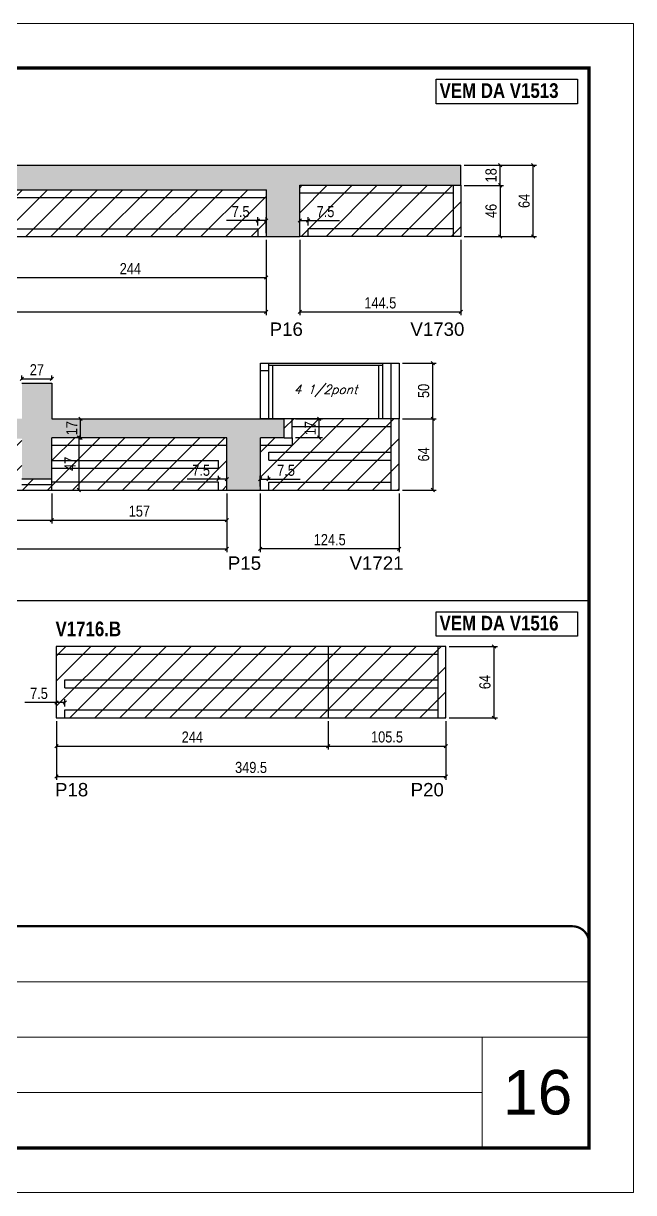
# Model space of a CAD drawing. Extents: x 3309 to 10008, y -2522 to 14608.
# Drawn here: x 9015 to 9563, y 10112 to 11162 of the extents above; entities that cross this region are included whole.
import ezdxf

# ---------------------------------------------------------------- set-up
doc = ezdxf.new("R2010")
doc.units = 0
doc.linetypes.add('CONTINUO', pattern=[0])
doc.linetypes.add('DASHED', pattern=[0.75, 0.5, -0.25])
for name, color, linetype in [('5', 5, 'Continuous'), ('COTA', 241, 'Continuous'), ('NOMENCLATURA', 7, 'Continuous'), ('Painéis', 200, 'Continuous'), ('SARR_2.2x10', 60, 'Continuous'), ('SARR_2.2x7', 40, 'Continuous'), ('SARR_3.5x7', 81, 'Continuous'), ('texto', 7, 'Continuous')]:
    doc.layers.add(name, color=color, linetype=linetype)
for name, color, linetype, lineweight in [('CARIMBO', 255, 'Continuous', 9), ('Folhas', 255, 'Continuous', 9), ('Hachura', 251, 'Continuous', 9), ('SARRAFO DE PRESSAO', 251, 'DASHED', 9)]:
    doc.layers.add(name, color=color, linetype=linetype, lineweight=lineweight)
doc.styles.add('ARIAL', font='arial.ttf')
doc.styles.add('COTA TECNICA', font='techl___.ttf', dxfattribs={"height": 10})
doc.styles.add('Romans', font='romans.shx')
doc.styles.get("Standard").update_dxf_attribs({"font": 'arial.ttf'})
doc.styles.add('TECNICA', font='techb___.ttf', dxfattribs={"height": 10})
doc.dimstyles.new('PAINEL', dxfattribs={"dimtxt": 10, "dimasz": 3, "dimexe": 3, "dimexo": 3, "dimgap": 3, "dimtad": 1, "dimdec": 1, "dimzin": 12, "dimdsep": 46, "dimtxsty": 'COTA TECNICA', "dimblk1": 'OBLIQUE', "dimblk2": 'OBLIQUE', "dimsah": 1, "dimcen": 0.9, "dimclrd": 4, "dimclre": 4, "dimclrt": 240, "dimadec": 1, "dimazin": 3, "dimtfac": 1, "dimtdec": 1, "dimtmove": 0, "dimatfit": 3, "dimfxl": 1, "dimtolj": 1, "dimtzin": 12, "dimarcsym": 0})

# ---------------------------------------------------------------- blocks, each defined once
blk = doc.blocks.new('9999999999')
at = {"color": 30, "linetype": 'CONTINUO'}
for p, q in [((98564.6, 34379.6), (99584, 34379.6)), ((98564.6, 34329.8), (99488, 34329.8)), ((99584, 34329.8), (99488, 34329.8)), ((99488, 34329.8), (99488, 34230.2)), ((98564.6, 34280), (99488, 34280))]:
    blk.add_line(p, q, dxfattribs=at)
at = {"color": 30, "linetype": 'CONTINUO', "const_width": 2}
blk.add_lwpolyline([(99584, 34230.2), (99584, 34414.4, 0.414214), (99569, 34429.4), (98229, 34429.4, 0.414214), (98214, 34414.4), (98214, 34245.2, 0.414214), (98229, 34230.2), (99584, 34230.2)], format="xyb", dxfattribs=at)
at = {"layer": 'Folhas'}
blk.add_lwpolyline([(98139, 34190.2), (99624, 34190.2), (99624, 35240.2), (98139, 35240.2)], close=True, dxfattribs=at)
at = {"layer": 'Folhas', "color": 30, "const_width": 3}
blk.add_lwpolyline([(98214, 34230.2), (99584, 34230.2), (99584, 35200.2), (98214, 35200.2)], close=True, dxfattribs=at)
blk = doc.blocks.new('_Oblique')
at = {"color": 0, "linetype": 'ByBlock', "lineweight": -2}
blk.add_line((-0.5, -0.5), (0.5, 0.5), dxfattribs=at)
blk = doc.blocks.new('*D2864')
at = {"layer": 'COTA', "color": 4, "linetype": 'ByBlock', "lineweight": -2, "transparency": 16777216}
for p, q in [((8665.3, 10967.7), (8665.3, 10900)), ((9233.3, 10967.7), (9233.3, 10900)), ((8665.3, 10903), (9233.3, 10903))]:
    blk.add_line(p, q, dxfattribs=at)
at = {"layer": 'Defpoints', "color": 0, "linetype": 'ByBlock', "transparency": 16777216}
for p in [(8665.3, 10970.7), (9233.3, 10970.7), (9233.3, 10903)]:
    blk.add_point(p, dxfattribs=at)
at = {"layer": 'COTA', "color": 4, "linetype": 'ByBlock', "lineweight": -2, "transparency": 16777216, "xscale": 3, "yscale": 3, "zscale": 3, "rotation": 180}
blk.add_blockref('_Oblique', (8665.3, 10903), dxfattribs=at)
at = {"layer": 'COTA', "color": 4, "linetype": 'ByBlock', "lineweight": -2, "transparency": 16777216, "xscale": 3, "yscale": 3, "zscale": 3}
blk.add_blockref('_Oblique', (9233.3, 10903), dxfattribs=at)
at = {"layer": 'COTA', "color": 240, "linetype": 'ByBlock', "transparency": 16777216, "insert": (8949.3, 10911.2), "char_height": 10, "attachment_point": 5, "style": 'COTA TECNICA'}
blk.add_mtext('\\A1;568', dxfattribs=at)
blk = doc.blocks.new('*D2867')
at = {"layer": 'COTA', "color": 4, "lineweight": -2, "transparency": 16777216}
for p, q in [((9225.8, 10985), (9197.7, 10985)), ((9225.8, 10980.7), (9225.8, 10988)), ((9233.3, 10985), (9225.8, 10985)), ((9233.3, 10973.7), (9233.3, 10988))]:
    blk.add_line(p, q, dxfattribs=at)
at = {"layer": 'Defpoints', "color": 0, "transparency": 16777216}
for p in [(9225.8, 10985), (9225.8, 10977.7), (9233.3, 10970.7)]:
    blk.add_point(p, dxfattribs=at)
at = {"layer": 'COTA', "color": 4, "lineweight": -2, "transparency": 16777216, "xscale": 3, "yscale": 3, "zscale": 3, "rotation": 180}
blk.add_blockref('_Oblique', (9225.8, 10985), dxfattribs=at)
at = {"layer": 'COTA', "color": 4, "lineweight": -2, "transparency": 16777216, "xscale": 3, "yscale": 3, "zscale": 3}
blk.add_blockref('_Oblique', (9233.3, 10985), dxfattribs=at)
at = {"layer": 'COTA', "color": 240, "transparency": 16777216, "insert": (9210.3, 10993.1), "char_height": 10, "attachment_point": 5, "style": 'COTA TECNICA'}
blk.add_mtext('\\A1;7.5', dxfattribs=at)
blk = doc.blocks.new('*D2869')
at = {"layer": 'COTA', "color": 4, "lineweight": -2, "transparency": 16777216}
for p, q in [((8989.3, 10967.7), (8989.3, 10930.8)), ((9233.3, 10967.7), (9233.3, 10930.8)), ((8989.3, 10933.8), (9233.3, 10933.8))]:
    blk.add_line(p, q, dxfattribs=at)
at = {"layer": 'Defpoints', "color": 0, "transparency": 16777216}
for p in [(8989.3, 10970.7), (9233.3, 10970.7), (9233.3, 10933.8)]:
    blk.add_point(p, dxfattribs=at)
at = {"layer": 'COTA', "color": 4, "lineweight": -2, "transparency": 16777216, "xscale": 3, "yscale": 3, "zscale": 3, "rotation": 180}
blk.add_blockref('_Oblique', (8989.3, 10933.8), dxfattribs=at)
at = {"layer": 'COTA', "color": 4, "lineweight": -2, "transparency": 16777216, "xscale": 3, "yscale": 3, "zscale": 3}
blk.add_blockref('_Oblique', (9233.3, 10933.8), dxfattribs=at)
at = {"layer": 'COTA', "color": 240, "transparency": 16777216, "insert": (9111.3, 10941.9), "char_height": 10, "attachment_point": 5, "style": 'COTA TECNICA'}
blk.add_mtext('\\A1;244', dxfattribs=at)
blk = doc.blocks.new('*D2871')
at = {"layer": 'COTA', "color": 4, "lineweight": -2, "transparency": 16777216}
for p, q in [((9263.3, 10967.7), (9263.3, 10900)), ((9407.8, 10967.7), (9407.8, 10900)), ((9263.3, 10903), (9407.8, 10903))]:
    blk.add_line(p, q, dxfattribs=at)
at = {"layer": 'Defpoints', "color": 0, "transparency": 16777216}
for p in [(9263.3, 10970.7), (9407.8, 10970.7), (9407.8, 10903)]:
    blk.add_point(p, dxfattribs=at)
at = {"layer": 'COTA', "color": 4, "lineweight": -2, "transparency": 16777216, "xscale": 3, "yscale": 3, "zscale": 3, "rotation": 180}
blk.add_blockref('_Oblique', (9263.3, 10903), dxfattribs=at)
at = {"layer": 'COTA', "color": 4, "lineweight": -2, "transparency": 16777216, "xscale": 3, "yscale": 3, "zscale": 3}
blk.add_blockref('_Oblique', (9407.8, 10903), dxfattribs=at)
at = {"layer": 'COTA', "color": 240, "transparency": 16777216, "insert": (9335.6, 10911.1), "char_height": 10, "attachment_point": 5, "style": 'COTA TECNICA'}
blk.add_mtext('\\A1;144.5', dxfattribs=at)
blk = doc.blocks.new('*D2872')
at = {"layer": 'COTA', "color": 4, "lineweight": -2, "transparency": 16777216}
for p, q in [((9410.8, 11016.7), (9446.1, 11016.7)), ((9443.1, 11016.7), (9443.1, 10970.7)), ((9410.8, 10970.7), (9446.1, 10970.7))]:
    blk.add_line(p, q, dxfattribs=at)
at = {"layer": 'Defpoints', "color": 0, "transparency": 16777216}
for p in [(9407.8, 11016.7), (9407.8, 10970.7), (9443.1, 10970.7)]:
    blk.add_point(p, dxfattribs=at)
at = {"layer": 'COTA', "color": 4, "lineweight": -2, "transparency": 16777216, "xscale": 3, "yscale": 3, "zscale": 3}
for p, rotation in [((9443.1, 11016.7), 90), ((9443.1, 10970.7), 270)]:
    blk.add_blockref('_Oblique', p, dxfattribs=dict(at, rotation=rotation))
at = {"layer": 'COTA', "color": 240, "transparency": 16777216, "insert": (9435, 10993.7), "char_height": 10, "attachment_point": 5, "rotation": 90, "style": 'COTA TECNICA'}
blk.add_mtext('\\A1;46', dxfattribs=at)
blk = doc.blocks.new('*D2873')
at = {"layer": 'COTA', "color": 4, "lineweight": -2, "transparency": 16777216}
for p, q in [((9410.8, 11034.7), (9446.1, 11034.7)), ((9443.1, 11016.7), (9443.1, 11034.7)), ((9410.8, 11016.7), (9446.1, 11016.7))]:
    blk.add_line(p, q, dxfattribs=at)
at = {"layer": 'Defpoints', "color": 0, "transparency": 16777216}
for p in [(9407.8, 11034.7), (9443.1, 11034.7), (9407.8, 11016.7)]:
    blk.add_point(p, dxfattribs=at)
at = {"layer": 'COTA', "color": 4, "lineweight": -2, "transparency": 16777216, "xscale": 3, "yscale": 3, "zscale": 3}
for p, rotation in [((9443.1, 11034.7), 90), ((9443.1, 11016.7), 270)]:
    blk.add_blockref('_Oblique', p, dxfattribs=dict(at, rotation=rotation))
at = {"layer": 'COTA', "color": 240, "transparency": 16777216, "insert": (9435, 11025.7), "char_height": 10, "attachment_point": 5, "rotation": 90, "style": 'COTA TECNICA'}
blk.add_mtext('\\A1;18', dxfattribs=at)
blk = doc.blocks.new('*D2874')
at = {"layer": 'COTA', "color": 4, "lineweight": -2, "transparency": 16777216}
for p, q in [((9410.8, 11034.7), (9475.8, 11034.7)), ((9472.8, 10970.7), (9472.8, 11034.7)), ((9410.8, 10970.7), (9475.8, 10970.7))]:
    blk.add_line(p, q, dxfattribs=at)
at = {"layer": 'Defpoints', "color": 0, "transparency": 16777216}
for p in [(9407.8, 11034.7), (9472.8, 11034.7), (9407.8, 10970.7)]:
    blk.add_point(p, dxfattribs=at)
at = {"layer": 'COTA', "color": 4, "lineweight": -2, "transparency": 16777216, "xscale": 3, "yscale": 3, "zscale": 3}
for p, rotation in [((9472.8, 11034.7), 90), ((9472.8, 10970.7), 270)]:
    blk.add_blockref('_Oblique', p, dxfattribs=dict(at, rotation=rotation))
at = {"layer": 'COTA', "color": 240, "transparency": 16777216, "insert": (9464.7, 11002.7), "char_height": 10, "attachment_point": 5, "rotation": 90, "style": 'COTA TECNICA'}
blk.add_mtext('\\A1;64', dxfattribs=at)
blk = doc.blocks.new('*D2875')
at = {"layer": 'COTA', "color": 4, "lineweight": -2, "transparency": 16777216}
for p, q in [((9263.3, 10973.7), (9263.3, 10988)), ((9263.3, 10985), (9270.8, 10985)), ((9270.8, 10980.7), (9270.8, 10988)), ((9270.8, 10985), (9299, 10985))]:
    blk.add_line(p, q, dxfattribs=at)
at = {"layer": 'Defpoints', "color": 0, "transparency": 16777216}
for p in [(9270.8, 10985), (9270.8, 10977.7), (9263.3, 10970.7)]:
    blk.add_point(p, dxfattribs=at)
at = {"layer": 'COTA', "color": 4, "lineweight": -2, "transparency": 16777216, "xscale": 3, "yscale": 3, "zscale": 3, "rotation": 180}
blk.add_blockref('_Oblique', (9263.3, 10985), dxfattribs=at)
at = {"layer": 'COTA', "color": 4, "lineweight": -2, "transparency": 16777216, "xscale": 3, "yscale": 3, "zscale": 3}
blk.add_blockref('_Oblique', (9270.8, 10985), dxfattribs=at)
at = {"layer": 'COTA', "color": 240, "transparency": 16777216, "insert": (9286.4, 10993.1), "char_height": 10, "attachment_point": 5, "style": 'COTA TECNICA'}
blk.add_mtext('\\A1;7.5', dxfattribs=at)
blk = doc.blocks.new('*D2894')
at = {"layer": 'COTA', "color": 4, "lineweight": -2, "transparency": 16777216}
for p, q in [((8710.4, 10740.1), (8710.4, 10687.3)), ((9197.9, 10740.1), (9197.9, 10687.3)), ((8710.4, 10690.3), (9197.9, 10690.3))]:
    blk.add_line(p, q, dxfattribs=at)
at = {"layer": 'Defpoints', "color": 0, "transparency": 16777216}
for p in [(8710.4, 10743.1), (9197.9, 10743.1), (9197.9, 10690.3)]:
    blk.add_point(p, dxfattribs=at)
at = {"layer": 'COTA', "color": 4, "lineweight": -2, "transparency": 16777216, "xscale": 3, "yscale": 3, "zscale": 3, "rotation": 180}
blk.add_blockref('_Oblique', (8710.4, 10690.3), dxfattribs=at)
at = {"layer": 'COTA', "color": 4, "lineweight": -2, "transparency": 16777216, "xscale": 3, "yscale": 3, "zscale": 3}
blk.add_blockref('_Oblique', (9197.9, 10690.3), dxfattribs=at)
at = {"layer": 'COTA', "color": 240, "transparency": 16777216, "insert": (8954.2, 10698.4), "char_height": 10, "attachment_point": 5, "style": 'COTA TECNICA'}
blk.add_mtext('\\A1;487.5', dxfattribs=at)
blk = doc.blocks.new('*D2896')
at = {"layer": 'COTA', "color": 4, "lineweight": -2, "transparency": 16777216}
for p, q in [((8954.4, 10740.1), (8954.4, 10713)), ((9040.9, 10740.1), (9040.9, 10713)), ((8954.4, 10716), (9040.9, 10716))]:
    blk.add_line(p, q, dxfattribs=at)
at = {"layer": 'Defpoints', "color": 0, "transparency": 16777216}
for p in [(8954.4, 10743.1), (9040.9, 10743.1), (9040.9, 10716)]:
    blk.add_point(p, dxfattribs=at)
at = {"layer": 'COTA', "color": 4, "lineweight": -2, "transparency": 16777216, "xscale": 3, "yscale": 3, "zscale": 3, "rotation": 180}
blk.add_blockref('_Oblique', (8954.4, 10716), dxfattribs=at)
at = {"layer": 'COTA', "color": 4, "lineweight": -2, "transparency": 16777216, "xscale": 3, "yscale": 3, "zscale": 3}
blk.add_blockref('_Oblique', (9040.9, 10716), dxfattribs=at)
at = {"layer": 'COTA', "color": 240, "transparency": 16777216, "insert": (8997.7, 10724.1), "char_height": 10, "attachment_point": 5, "style": 'COTA TECNICA'}
blk.add_mtext('\\A1;86.5', dxfattribs=at)
blk = doc.blocks.new('*D2897')
at = {"layer": 'COTA', "color": 4, "lineweight": -2, "transparency": 16777216}
for p, q in [((9040.9, 10740.1), (9040.9, 10713)), ((9197.9, 10740.1), (9197.9, 10713)), ((9040.9, 10716), (9197.9, 10716))]:
    blk.add_line(p, q, dxfattribs=at)
at = {"layer": 'Defpoints', "color": 0, "transparency": 16777216}
for p in [(9040.9, 10743.1), (9197.9, 10743.1), (9197.9, 10716)]:
    blk.add_point(p, dxfattribs=at)
at = {"layer": 'COTA', "color": 4, "lineweight": -2, "transparency": 16777216, "xscale": 3, "yscale": 3, "zscale": 3, "rotation": 180}
blk.add_blockref('_Oblique', (9040.9, 10716), dxfattribs=at)
at = {"layer": 'COTA', "color": 4, "lineweight": -2, "transparency": 16777216, "xscale": 3, "yscale": 3, "zscale": 3}
blk.add_blockref('_Oblique', (9197.9, 10716), dxfattribs=at)
at = {"layer": 'COTA', "color": 240, "transparency": 16777216, "insert": (9119.4, 10724.1), "char_height": 10, "attachment_point": 5, "style": 'COTA TECNICA'}
blk.add_mtext('\\A1;157', dxfattribs=at)
blk = doc.blocks.new('*D2899')
at = {"layer": 'COTA', "color": 4, "lineweight": -2, "transparency": 16777216}
for p, q in [((9190.4, 10752.7), (9162.3, 10752.7)), ((9190.4, 10752.7), (9190.4, 10755.7)), ((9197.9, 10752.7), (9190.4, 10752.7)), ((9197.9, 10752.7), (9197.9, 10755.7))]:
    blk.add_line(p, q, dxfattribs=at)
at = {"layer": 'Defpoints', "color": 0, "transparency": 16777216}
for p in [(9190.4, 10752.7), (9190.4, 10749.7), (9197.9, 10749.7)]:
    blk.add_point(p, dxfattribs=at)
at = {"layer": 'COTA', "color": 4, "lineweight": -2, "transparency": 16777216, "xscale": 3, "yscale": 3, "zscale": 3, "rotation": 180}
blk.add_blockref('_Oblique', (9190.4, 10752.7), dxfattribs=at)
at = {"layer": 'COTA', "color": 4, "lineweight": -2, "transparency": 16777216, "xscale": 3, "yscale": 3, "zscale": 3}
blk.add_blockref('_Oblique', (9197.9, 10752.7), dxfattribs=at)
at = {"layer": 'COTA', "color": 240, "transparency": 16777216, "insert": (9174.8, 10760.8), "char_height": 10, "attachment_point": 5, "style": 'COTA TECNICA'}
blk.add_mtext('\\A1;7.5', dxfattribs=at)
blk = doc.blocks.new('*D2903')
at = {"layer": 'COTA', "color": 4, "lineweight": -2, "transparency": 16777216}
for p, q in [((9227.9, 10740.1), (9227.9, 10687.3)), ((9352.4, 10740.1), (9352.4, 10687.3)), ((9352.4, 10690.3), (9227.9, 10690.3))]:
    blk.add_line(p, q, dxfattribs=at)
at = {"layer": 'Defpoints', "color": 0, "transparency": 16777216}
for p in [(9227.9, 10743.1), (9352.4, 10743.1), (9227.9, 10690.3)]:
    blk.add_point(p, dxfattribs=at)
at = {"layer": 'COTA', "color": 4, "lineweight": -2, "transparency": 16777216, "xscale": 3, "yscale": 3, "zscale": 3, "rotation": 180}
blk.add_blockref('_Oblique', (9227.9, 10690.3), dxfattribs=at)
at = {"layer": 'COTA', "color": 4, "lineweight": -2, "transparency": 16777216, "xscale": 3, "yscale": 3, "zscale": 3}
blk.add_blockref('_Oblique', (9352.4, 10690.3), dxfattribs=at)
at = {"layer": 'COTA', "color": 240, "transparency": 16777216, "insert": (9290.2, 10698.4), "char_height": 10, "attachment_point": 5, "style": 'COTA TECNICA'}
blk.add_mtext('\\A1;124.5', dxfattribs=at)
blk = doc.blocks.new('*D2904')
at = {"layer": 'COTA', "color": 4, "lineweight": -2, "transparency": 16777216}
for p, q in [((9227.9, 10746.1), (9227.9, 10755.7)), ((9227.9, 10752.7), (9235.4, 10752.7)), ((9235.4, 10753.1), (9235.4, 10755.7)), ((9235.4, 10752.7), (9263.6, 10752.7))]:
    blk.add_line(p, q, dxfattribs=at)
at = {"layer": 'Defpoints', "color": 0, "transparency": 16777216}
for p in [(9235.4, 10752.7), (9227.9, 10743.1), (9235.4, 10750.1)]:
    blk.add_point(p, dxfattribs=at)
at = {"layer": 'COTA', "color": 4, "lineweight": -2, "transparency": 16777216, "xscale": 3, "yscale": 3, "zscale": 3, "rotation": 180}
blk.add_blockref('_Oblique', (9227.9, 10752.7), dxfattribs=at)
at = {"layer": 'COTA', "color": 4, "lineweight": -2, "transparency": 16777216, "xscale": 3, "yscale": 3, "zscale": 3}
blk.add_blockref('_Oblique', (9235.4, 10752.7), dxfattribs=at)
at = {"layer": 'COTA', "color": 240, "transparency": 16777216, "insert": (9251, 10760.8), "char_height": 10, "attachment_point": 5, "style": 'COTA TECNICA'}
blk.add_mtext('\\A1;7.5', dxfattribs=at)
blk = doc.blocks.new('*D2906')
at = {"layer": 'COTA', "color": 4, "lineweight": -2, "transparency": 16777216}
for p, q in [((9259.4, 10807.1), (9283.7, 10807.1)), ((9280.7, 10790.1), (9280.7, 10807.1)), ((9259.4, 10790.1), (9283.7, 10790.1))]:
    blk.add_line(p, q, dxfattribs=at)
at = {"layer": 'Defpoints', "color": 0, "transparency": 16777216}
for p in [(9256.4, 10807.1), (9280.7, 10807.1), (9256.4, 10790.1)]:
    blk.add_point(p, dxfattribs=at)
at = {"layer": 'COTA', "color": 4, "lineweight": -2, "transparency": 16777216, "xscale": 3, "yscale": 3, "zscale": 3}
for p, rotation in [((9280.7, 10807.1), 90), ((9280.7, 10790.1), 270)]:
    blk.add_blockref('_Oblique', p, dxfattribs=dict(at, rotation=rotation))
at = {"layer": 'COTA', "color": 240, "transparency": 16777216, "insert": (9272.7, 10798.6), "char_height": 10, "attachment_point": 5, "rotation": 90, "style": 'COTA TECNICA'}
blk.add_mtext('\\A1;17', dxfattribs=at)
blk = doc.blocks.new('*D2910')
at = {"layer": 'COTA', "color": 4, "lineweight": -2, "transparency": 16777216}
for p, q in [((9013.9, 10842.1), (9013.9, 10846)), ((9013.9, 10843), (9040.9, 10843)), ((9040.9, 10842.1), (9040.9, 10846))]:
    blk.add_line(p, q, dxfattribs=at)
at = {"layer": 'Defpoints', "color": 0, "transparency": 16777216}
for p in [(9013.9, 10839.1), (9040.9, 10843), (9040.9, 10839.1)]:
    blk.add_point(p, dxfattribs=at)
at = {"layer": 'COTA', "color": 4, "lineweight": -2, "transparency": 16777216, "xscale": 3, "yscale": 3, "zscale": 3, "rotation": 180}
blk.add_blockref('_Oblique', (9013.9, 10843), dxfattribs=at)
at = {"layer": 'COTA', "color": 4, "lineweight": -2, "transparency": 16777216, "xscale": 3, "yscale": 3, "zscale": 3}
blk.add_blockref('_Oblique', (9040.9, 10843), dxfattribs=at)
at = {"layer": 'COTA', "color": 240, "transparency": 16777216, "insert": (9027.4, 10851.1), "char_height": 10, "attachment_point": 5, "style": 'COTA TECNICA'}
blk.add_mtext('\\A1;27', dxfattribs=at)
blk = doc.blocks.new('*D2888')
at = {"layer": 'COTA', "color": 4, "lineweight": -2, "transparency": 16777216}
for p, q in [((9044.9, 10535.6), (9044.9, 10482.7)), ((9394.4, 10535.6), (9394.4, 10482.7)), ((9044.9, 10485.7), (9394.4, 10485.7))]:
    blk.add_line(p, q, dxfattribs=at)
at = {"layer": 'Defpoints', "color": 0, "transparency": 16777216}
for p in [(9044.9, 10538.6), (9394.4, 10538.6), (9394.4, 10485.7)]:
    blk.add_point(p, dxfattribs=at)
at = {"layer": 'COTA', "color": 4, "lineweight": -2, "transparency": 16777216, "xscale": 3, "yscale": 3, "zscale": 3, "rotation": 180}
blk.add_blockref('_Oblique', (9044.9, 10485.7), dxfattribs=at)
at = {"layer": 'COTA', "color": 4, "lineweight": -2, "transparency": 16777216, "xscale": 3, "yscale": 3, "zscale": 3}
blk.add_blockref('_Oblique', (9394.4, 10485.7), dxfattribs=at)
at = {"layer": 'COTA', "color": 240, "transparency": 16777216, "insert": (9219.6, 10493.9), "char_height": 10, "attachment_point": 5, "style": 'COTA TECNICA'}
blk.add_mtext('\\A1;349.5', dxfattribs=at)
blk = doc.blocks.new('*D2889')
at = {"layer": 'COTA', "color": 4, "lineweight": -2, "transparency": 16777216}
for p, q in [((9044.9, 10535.6), (9044.9, 10510.1)), ((9288.9, 10535.6), (9288.9, 10510.1)), ((9044.9, 10513.1), (9288.9, 10513.1))]:
    blk.add_line(p, q, dxfattribs=at)
at = {"layer": 'Defpoints', "color": 0, "transparency": 16777216}
for p in [(9044.9, 10538.6), (9288.9, 10538.6), (9288.9, 10513.1)]:
    blk.add_point(p, dxfattribs=at)
at = {"layer": 'COTA', "color": 4, "lineweight": -2, "transparency": 16777216, "xscale": 3, "yscale": 3, "zscale": 3, "rotation": 180}
blk.add_blockref('_Oblique', (9044.9, 10513.1), dxfattribs=at)
at = {"layer": 'COTA', "color": 4, "lineweight": -2, "transparency": 16777216, "xscale": 3, "yscale": 3, "zscale": 3}
blk.add_blockref('_Oblique', (9288.9, 10513.1), dxfattribs=at)
at = {"layer": 'COTA', "color": 240, "transparency": 16777216, "insert": (9166.9, 10521.2), "char_height": 10, "attachment_point": 5, "style": 'COTA TECNICA'}
blk.add_mtext('\\A1;244', dxfattribs=at)
blk = doc.blocks.new('*D2890')
at = {"layer": 'COTA', "color": 4, "lineweight": -2, "transparency": 16777216}
for p, q in [((9288.9, 10535.6), (9288.9, 10510.1)), ((9394.4, 10535.6), (9394.4, 10510.1)), ((9288.9, 10513.1), (9394.4, 10513.1))]:
    blk.add_line(p, q, dxfattribs=at)
at = {"layer": 'Defpoints', "color": 0, "transparency": 16777216}
for p in [(9288.9, 10538.6), (9394.4, 10538.6), (9394.4, 10513.1)]:
    blk.add_point(p, dxfattribs=at)
at = {"layer": 'COTA', "color": 4, "lineweight": -2, "transparency": 16777216, "xscale": 3, "yscale": 3, "zscale": 3, "rotation": 180}
blk.add_blockref('_Oblique', (9288.9, 10513.1), dxfattribs=at)
at = {"layer": 'COTA', "color": 4, "lineweight": -2, "transparency": 16777216, "xscale": 3, "yscale": 3, "zscale": 3}
blk.add_blockref('_Oblique', (9394.4, 10513.1), dxfattribs=at)
at = {"layer": 'COTA', "color": 240, "transparency": 16777216, "insert": (9341.6, 10521.3), "char_height": 10, "attachment_point": 5, "style": 'COTA TECNICA'}
blk.add_mtext('\\A1;105.5', dxfattribs=at)
blk = doc.blocks.new('*D2891')
at = {"layer": 'COTA', "color": 4, "lineweight": -2, "transparency": 16777216}
for p, q in [((9397.4, 10602.6), (9440.6, 10602.6)), ((9437.6, 10602.6), (9437.6, 10538.6)), ((9397.4, 10538.6), (9440.6, 10538.6))]:
    blk.add_line(p, q, dxfattribs=at)
at = {"layer": 'Defpoints', "color": 0, "transparency": 16777216}
for p in [(9394.4, 10602.6), (9394.4, 10538.6), (9437.6, 10538.6)]:
    blk.add_point(p, dxfattribs=at)
at = {"layer": 'COTA', "color": 4, "lineweight": -2, "transparency": 16777216, "xscale": 3, "yscale": 3, "zscale": 3}
for p, rotation in [((9437.6, 10602.6), 90), ((9437.6, 10538.6), 270)]:
    blk.add_blockref('_Oblique', p, dxfattribs=dict(at, rotation=rotation))
at = {"layer": 'COTA', "color": 240, "transparency": 16777216, "insert": (9429.5, 10570.6), "char_height": 10, "attachment_point": 5, "rotation": 90, "style": 'COTA TECNICA'}
blk.add_mtext('\\A1;64', dxfattribs=at)
blk = doc.blocks.new('*D2911')
at = {"layer": 'COTA', "color": 4, "lineweight": -2, "transparency": 16777216}
for p, q in [((9044.9, 10548.6), (9044.9, 10555.3)), ((9052.4, 10548.6), (9052.4, 10555.3)), ((9044.9, 10552.3), (9016.7, 10552.3)), ((9052.4, 10552.3), (9044.9, 10552.3))]:
    blk.add_line(p, q, dxfattribs=at)
at = {"layer": 'Defpoints', "color": 0, "transparency": 16777216}
for p in [(9044.9, 10552.3), (9044.9, 10545.6), (9052.4, 10545.6)]:
    blk.add_point(p, dxfattribs=at)
at = {"layer": 'COTA', "color": 4, "lineweight": -2, "transparency": 16777216, "xscale": 3, "yscale": 3, "zscale": 3, "rotation": 180}
blk.add_blockref('_Oblique', (9044.9, 10552.3), dxfattribs=at)
at = {"layer": 'COTA', "color": 4, "lineweight": -2, "transparency": 16777216, "xscale": 3, "yscale": 3, "zscale": 3}
blk.add_blockref('_Oblique', (9052.4, 10552.3), dxfattribs=at)
at = {"layer": 'COTA', "color": 240, "transparency": 16777216, "insert": (9029.3, 10560.4), "char_height": 10, "attachment_point": 5, "style": 'COTA TECNICA'}
blk.add_mtext('\\A1;7.5', dxfattribs=at)
blk = doc.blocks.new('*D2912')
at = {"layer": 'COTA', "color": 4, "lineweight": -2, "transparency": 16777216}
for p, q in [((9043.9, 10790.1), (9068.2, 10790.1)), ((9065.2, 10790.1), (9065.2, 10743.1)), ((9043.9, 10743.1), (9068.2, 10743.1))]:
    blk.add_line(p, q, dxfattribs=at)
at = {"layer": 'Defpoints', "color": 0, "transparency": 16777216}
for p in [(9040.9, 10790.1), (9040.9, 10743.1), (9065.2, 10743.1)]:
    blk.add_point(p, dxfattribs=at)
at = {"layer": 'COTA', "color": 4, "lineweight": -2, "transparency": 16777216, "xscale": 3, "yscale": 3, "zscale": 3}
for p, rotation in [((9065.2, 10790.1), 90), ((9065.2, 10743.1), 270)]:
    blk.add_blockref('_Oblique', p, dxfattribs=dict(at, rotation=rotation))
at = {"layer": 'COTA', "color": 240, "transparency": 16777216, "insert": (9057.2, 10766.6), "char_height": 10, "attachment_point": 5, "rotation": 90, "style": 'COTA TECNICA'}
blk.add_mtext('\\A1;47', dxfattribs=at)
blk = doc.blocks.new('*D2913')
at = {"layer": 'COTA', "color": 4, "lineweight": -2, "transparency": 16777216}
for p, q in [((9043.9, 10807.1), (9069.7, 10807.1)), ((9066.7, 10790.1), (9066.7, 10807.1)), ((9043.9, 10790.1), (9069.7, 10790.1))]:
    blk.add_line(p, q, dxfattribs=at)
at = {"layer": 'Defpoints', "color": 0, "transparency": 16777216}
for p in [(9040.9, 10807.1), (9066.7, 10807.1), (9040.9, 10790.1)]:
    blk.add_point(p, dxfattribs=at)
at = {"layer": 'COTA', "color": 4, "lineweight": -2, "transparency": 16777216, "xscale": 3, "yscale": 3, "zscale": 3}
for p, rotation in [((9066.7, 10807.1), 90), ((9066.7, 10790.1), 270)]:
    blk.add_blockref('_Oblique', p, dxfattribs=dict(at, rotation=rotation))
at = {"layer": 'COTA', "color": 240, "transparency": 16777216, "insert": (9058.7, 10798.6), "char_height": 10, "attachment_point": 5, "rotation": 90, "style": 'COTA TECNICA'}
blk.add_mtext('\\A1;17', dxfattribs=at)
blk = doc.blocks.new('*D2917')
at = {"layer": 'COTA', "color": 4, "lineweight": -2, "transparency": 16777216}
for p, q in [((9355.4, 10807.1), (9385.6, 10807.1)), ((9382.6, 10807.1), (9382.6, 10743.1)), ((9355.4, 10743.1), (9385.6, 10743.1))]:
    blk.add_line(p, q, dxfattribs=at)
at = {"layer": 'Defpoints', "color": 0, "transparency": 16777216}
for p in [(9352.4, 10807.1), (9352.4, 10743.1), (9382.6, 10743.1)]:
    blk.add_point(p, dxfattribs=at)
at = {"layer": 'COTA', "color": 4, "lineweight": -2, "transparency": 16777216, "xscale": 3, "yscale": 3, "zscale": 3}
for p, rotation in [((9382.6, 10807.1), 90), ((9382.6, 10743.1), 270)]:
    blk.add_blockref('_Oblique', p, dxfattribs=dict(at, rotation=rotation))
at = {"layer": 'COTA', "color": 240, "transparency": 16777216, "insert": (9374.5, 10775.1), "char_height": 10, "attachment_point": 5, "rotation": 90, "style": 'COTA TECNICA'}
blk.add_mtext('\\A1;64', dxfattribs=at)
blk = doc.blocks.new('*D2918')
at = {"layer": 'COTA', "color": 4, "lineweight": -2, "transparency": 16777216}
for p, q in [((9355.4, 10857.1), (9385.6, 10857.1)), ((9382.6, 10807.1), (9382.6, 10857.1)), ((9355.4, 10807.1), (9385.6, 10807.1))]:
    blk.add_line(p, q, dxfattribs=at)
at = {"layer": 'Defpoints', "color": 0, "transparency": 16777216}
for p in [(9352.4, 10857.1), (9382.6, 10857.1), (9352.4, 10807.1)]:
    blk.add_point(p, dxfattribs=at)
at = {"layer": 'COTA', "color": 4, "lineweight": -2, "transparency": 16777216, "xscale": 3, "yscale": 3, "zscale": 3}
for p, rotation in [((9382.6, 10857.1), 90), ((9382.6, 10807.1), 270)]:
    blk.add_blockref('_Oblique', p, dxfattribs=dict(at, rotation=rotation))
at = {"layer": 'COTA', "color": 240, "transparency": 16777216, "insert": (9374.5, 10832.1), "char_height": 10, "attachment_point": 5, "rotation": 90, "style": 'COTA TECNICA'}
blk.add_mtext('\\A1;50', dxfattribs=at)

msp = doc.modelspace()

# ---------------------------------------------------------------- hatches: boundary and pattern name
at = {"layer": 'COTA'}
h = msp.add_hatch(dxfattribs=at)
h.set_pattern_fill('AR-CONC', color=256, scale=0.03)
h.set_pattern_definition([(50, (-26.186, -44.5597), (5.4655401, -0.4781726), [0.5715, -6.2865]), (355, (-26.186, -44.56), (-1.0573026, 5.7317054), [0.4572, -5.0292175]), (100.451445, (-25.7303, -44.5996), (4.4082374, 5.2535326), [0.4857003, -5.3427073]), (46.1842, (-26.186, -43.036), (8.1323712, -1.2612698), [0.85725, -9.42975]), (96.63556, (-25.508, -43.141), (7.122124, 7.4227837), [0.7285507, -8.0140682]), (351.18415, (-26.186, -43.036), (7.122124, 7.4227837), [0.685799, -7.543792]), (21, (-25.424, -43.4167), (4.5484317, -3.067956), [0.5715, -6.2865]), (326, (-25.424, -43.417), (1.8540609, 5.525639), [0.4572, -5.0292]), (71.451445, (-25.045, -43.6724), (6.4024926, 2.457683), [0.4857003, -5.3426981]), (37.5, (-26.1858, -44.5597), (0.0926581, 2.53665117), [0, -4.96824, 0, -5.1054, 0, -5.04825]), (7.5, (-26.1858, -44.5597), (2.0045899, 3.00541724), [0, -2.91084, 0, -4.85394, 0, -1.92405]), (327.5, (-27.885, -44.5597), (4.06771786, -0.17186232), [0, -1.905, 0, -5.9436, 0, -7.8867]), (317.5, (-28.647, -44.5597), (4.4438754, 0.7627947), [0, -2.4765, 0, -3.94716, 0, -5.6007])])
h.paths.add_polyline_path([(9233.35, 10970.71), (9263.35, 10970.71), (9263.35, 11016.71), (9407.85, 11016.71), (9407.85, 11034.71), (8665.35, 11034.71), (8665.35, 10985.71), (8697.35, 10985.71), (8697.35, 11012.71), (9233.35, 11012.71)])
h = msp.add_hatch(dxfattribs=at)
h.set_pattern_fill('AR-CONC', color=256, scale=0.03)
h.set_pattern_definition([(50, (0, -44.5224), (5.46554, -0.4781726), [0.5715, -6.2865]), (355, (0, -44.5224), (-1.0573026, 5.7317054), [0.4572, -5.0292175]), (100.451445, (0.4555, -44.562), (4.4082374, 5.2535326), [0.4857003, -5.3427073]), (46.1842, (0, -42.9984), (8.1323712, -1.2612698), [0.85725, -9.42975]), (96.63556, (0.678, -43.1035), (7.122124, 7.4227837), [0.7285507, -8.0140682]), (351.18415, (0, -42.998), (7.122124, 7.4227837), [0.685799, -7.543792]), (21, (0.762, -43.3794), (4.5484317, -3.067956), [0.5715, -6.2865]), (326, (0.762, -43.3794), (1.8540609, 5.525639), [0.4572, -5.0292]), (71.451445, (1.141, -43.635), (6.4024926, 2.457683), [0.4857003, -5.3426981]), (37.5, (0, -44.5224), (0.0926581, 2.53665117), [0, -4.96824, 0, -5.1054, 0, -5.04825]), (7.5, (0, -44.5224), (2.0045899, 3.00541724), [0, -2.91084, 0, -4.85394, 0, -1.92405]), (327.5, (-1.6993, -44.5224), (4.06771786, -0.17186232), [0, -1.905, 0, -5.9436, 0, -7.8867]), (317.5, (-2.4613, -44.5224), (4.4438754, 0.7627947), [0, -2.4765, 0, -3.94716, 0, -5.6007])])
h.paths.add_polyline_path([(9040.93, 10790.08), (9197.93, 10790.08), (9197.93, 10743.08), (9227.93, 10743.08), (9227.93, 10790.08), (9249.43, 10790.08), (9249.43, 10807.08), (9040.93, 10807.08), (9040.93, 10839.08), (9013.93, 10839.08), (9013.93, 10807.08), (8532.43, 10807.08), (8532.43, 10793.08), (8680.43, 10793.08), (8680.43, 10743.08), (8710.43, 10743.08), (8710.43, 10789.08), (9013.93, 10789.08), (9013.93, 10753.08), (9040.93, 10753.08)])
at = {"layer": 'Hachura', "linetype": 'ByBlock'}
h = msp.add_hatch(dxfattribs=at)
h.set_pattern_fill('ANSI31', color=256, scale=5)
h.paths.add_polyline_path([(8637.93, 10970.71), (8637.93, 11012.71), (8532.43, 11012.71), (8532.43, 10970.71)])
h.paths.add_polyline_path([(8697.35, 11012.71), (8697.35, 10985.71), (8665.35, 10985.71), (8665.35, 10970.71), (8909.35, 10970.71), (8909.35, 11012.71)])
h.paths.add_polyline_path([(8989.35, 10970.71), (8989.35, 11012.71), (8909.35, 11012.71), (8909.35, 10970.71)])
h.paths.add_polyline_path([(9233.35, 10970.71), (9233.35, 11012.71), (8989.35, 11012.71), (8989.35, 10970.71)])
h.paths.add_polyline_path([(9407.85, 10970.71), (9407.85, 11016.71), (9263.35, 11016.71), (9263.35, 10970.71)])
h.paths.add_polyline_path([(9352.43, 10807.08), (9249.43, 10807.08), (9249.43, 10790.08), (9227.93, 10790.08), (9227.93, 10743.08), (9352.43, 10743.08)])
h.paths.add_polyline_path([(9197.93, 10743.08), (9197.93, 10790.08), (9040.93, 10790.08), (9040.93, 10743.08)])
h.paths.add_polyline_path([(9040.93, 10743.08), (9040.93, 10753.08), (9013.93, 10753.08), (9013.93, 10789.08), (8954.43, 10789.08), (8954.43, 10743.08)])
h.paths.add_polyline_path([(8954.43, 10743.08), (8954.43, 10789.08), (8710.43, 10789.08), (8710.43, 10743.08)])
h.paths.add_polyline_path([(8680.43, 10743.08), (8680.43, 10793.08), (8606.43, 10793.08), (8606.43, 10743.08)])
h.paths.add_polyline_path([(8606.43, 10793.08), (8532.43, 10793.08), (8532.43, 10743.08), (8606.43, 10743.08)])
h = msp.add_hatch(dxfattribs=at)
h.set_pattern_fill('ANSI31', color=256, scale=5)
h.paths.add_polyline_path([(8532.43, 10584.61), (8532.43, 10538.61), (8711.93, 10538.61), (8711.93, 10548.61), (8689.93, 10548.61), (8689.93, 10584.61)])
h.paths.add_polyline_path([(8711.93, 10588.61), (8711.93, 10538.61), (8881.93, 10538.61), (8881.93, 10588.61)])
h.paths.add_polyline_path([(9044.87, 10602.61), (9044.87, 10538.61), (9288.87, 10538.61), (9288.87, 10602.61)])
h.paths.add_polyline_path([(9288.87, 10602.61), (9288.87, 10538.61), (9394.37, 10538.61), (9394.37, 10602.61)])

# ---------------------------------------------------------------- linework, layer by layer
at = {"layer": 'COTA'}
for p, q in [((8665.35, 11034.71), (9407.85, 11034.71)), ((9407.85, 11016.71), (9407.85, 11034.71)), ((9233.35, 10970.71), (9263.35, 10970.71)), ((9013.93, 10839.08), (9040.93, 10839.08)), ((9040.93, 10839.08), (9040.93, 10807.08)), ((9040.93, 10807.08), (9249.43, 10807.08)), ((9249.43, 10790.08), (9256.43, 10790.08)), ((9256.43, 10790.08), (9256.43, 10783.08)), ((9197.93, 10743.08), (9227.93, 10743.08)), ((8152.87, 10643.9), (9522.87, 10643.9))]:
    msp.add_line(p, q, dxfattribs=at)
at = {"layer": 'NOMENCLATURA'}
for points in [[(9385.57, 11111.92), (9512.62, 11111.92), (9512.62, 11089.94), (9385.57, 11089.94)], [(9385.57, 10633.68), (9512.62, 10633.68), (9512.62, 10611.7), (9385.57, 10611.7)]]:
    msp.add_lwpolyline(points, close=True, dxfattribs=at)
at = {"layer": 'Painéis', "linetype": 'ByBlock'}
for p, q in [((9263.35, 10970.71), (9263.35, 11016.71)), ((9263.35, 11016.71), (9407.85, 11016.71)), ((9407.85, 11016.71), (9407.85, 10970.71)), ((8697.35, 11012.71), (9233.35, 11012.71)), ((9233.35, 10970.71), (9233.35, 11012.71)), ((8665.35, 10970.71), (9233.35, 10970.71)), ((9407.85, 10970.71), (9263.35, 10970.71)), ((9352.43, 10807.08), (9249.43, 10807.08)), ((9249.43, 10790.08), (9249.43, 10807.08)), ((9352.43, 10743.08), (9352.43, 10807.08)), ((9197.93, 10790.08), (9040.93, 10790.08)), ((9040.93, 10743.08), (9040.93, 10790.08)), ((9197.93, 10743.08), (9197.93, 10790.08)), ((9227.93, 10743.08), (9227.93, 10790.08)), ((9249.43, 10790.08), (9227.93, 10790.08)), ((9013.93, 10753.08), (9040.93, 10753.08)), ((8710.43, 10743.08), (9197.93, 10743.08)), ((9227.93, 10743.08), (9352.43, 10743.08)), ((9394.37, 10602.61), (9044.87, 10602.61)), ((9044.87, 10602.61), (9044.87, 10538.61)), ((9288.87, 10602.61), (9288.87, 10538.61)), ((9394.37, 10538.61), (9394.37, 10602.61)), ((9044.87, 10538.61), (9394.37, 10538.61))]:
    msp.add_line(p, q, dxfattribs=at)
msp.add_lwpolyline([(9352.43, 10807.08), (9227.93, 10807.08), (9227.93, 10857.08), (9352.43, 10857.08)], close=True, dxfattribs=at)
at = {"layer": 'SARR_2.2x10'}
msp.add_line((9013.93, 10748.08), (9040.93, 10748.08), dxfattribs=at)
at = {"layer": 'SARR_2.2x7', "linetype": 'Continuous'}
for p, q in [((9400.85, 11016.71), (9400.85, 10970.71)), ((8989.35, 11005.71), (9233.35, 11005.71)), ((9400.85, 11009.71), (9263.35, 11009.71)), ((8989.35, 10977.71), (9225.85, 10977.71)), ((9225.85, 10970.71), (9225.85, 10977.71)), ((9270.85, 10970.71), (9270.85, 10977.71)), ((9400.85, 10977.71), (9270.85, 10977.71)), ((9345.43, 10807.08), (9345.43, 10857.08)), ((9235.43, 10850.08), (9227.93, 10850.08)), ((9337.43, 10854.88), (9235.43, 10854.88)), ((9256.43, 10790.08), (9256.43, 10807.08)), ((9345.43, 10743.08), (9345.43, 10807.08)), ((9256.43, 10800.08), (9345.43, 10800.08)), ((9197.93, 10783.08), (9040.93, 10783.08)), ((9256.43, 10783.08), (9227.93, 10783.08)), ((9235.43, 10777.01), (9345.43, 10777.01)), ((9235.43, 10770.01), (9235.43, 10777.01)), ((9040.93, 10769.72), (9190.43, 10769.72)), ((9040.93, 10762.72), (9190.43, 10762.72)), ((9190.43, 10762.72), (9190.43, 10769.72)), ((9235.43, 10770.01), (9345.43, 10770.01)), ((9190.43, 10750.08), (9040.93, 10750.08)), ((9190.43, 10743.08), (9190.43, 10750.08)), ((9235.43, 10750.08), (9345.43, 10750.08)), ((9235.43, 10743.08), (9235.43, 10750.08)), ((9044.87, 10595.61), (9288.87, 10595.61)), ((9288.87, 10595.61), (9387.37, 10595.61)), ((9387.37, 10538.61), (9387.37, 10602.61)), ((9052.37, 10565.53), (9052.37, 10572.53)), ((9052.37, 10572.53), (9288.87, 10572.53)), ((9052.37, 10565.53), (9288.87, 10565.53)), ((9288.87, 10572.53), (9387.37, 10572.53)), ((9288.87, 10565.53), (9387.37, 10565.53)), ((9052.37, 10538.61), (9052.37, 10545.61)), ((9052.37, 10545.61), (9288.87, 10545.61)), ((9288.87, 10545.61), (9387.37, 10545.61))]:
    msp.add_line(p, q, dxfattribs=at)
at = {"layer": 'SARR_3.5x7'}
for p, q in [((9235.43, 10807.08), (9235.43, 10857.08)), ((9337.43, 10857.08), (9337.43, 10807.08)), ((9238.93, 10854.88), (9238.93, 10807.08)), ((9333.93, 10854.88), (9333.93, 10807.08))]:
    msp.add_line(p, q, dxfattribs=at)

# ---------------------------------------------------------------- block references
at = {"layer": 'SARRAFO DE PRESSAO', "color": 6, "linetype": 'ByBlock'}
msp.add_blockref('9999999999', (-90061.11, -24078.07), dxfattribs=at)

# ---------------------------------------------------------------- texts
at = {"layer": '5', "linetype": 'Continuous'}
for s, p in [('P16', (9236.28, 10881.53)), ('V1730', (9362.56, 10881.53)), ('P15', (9198.78, 10671.45)), ('V1721', (9307.96, 10671.45)), ('P18', (9043.68, 10467.99)), ('P20', (9362.79, 10467.99))]:
    msp.add_text(s, height=12, rotation=359.99996, dxfattribs=at).set_placement(p)
at = {"layer": 'CARIMBO', "style": 'ARIAL'}
msp.add_text('16', height=40, dxfattribs=at).set_placement((9445.73, 10182.28))
at = {"layer": 'NOMENCLATURA', "style": 'TECNICA'}
for s, p in [('VEM DA V1513', (9388.77, 11095.18)), ('VEM DA V1516', (9388.77, 10616.94)), ('V1716.B', (9044.15, 10611.79))]:
    msp.add_text(s, height=13.2, dxfattribs=at).set_placement(p)
at = {"layer": 'texto', "color": 2, "insert": (9286.43, 10832.08), "char_height": 8, "attachment_point": 5, "style": 'Romans'}
msp.add_mtext('{\\Q19;\\C256;4 1/2pont}', dxfattribs=at)

# ---------------------------------------------------------------- dimensions: what is measured, and where the dimension line sits
at = {"layer": 'COTA'}
for base, p1, p2, angle, picture, middle in [((9443.11, 11034.71), (9407.85, 11016.71), (9407.85, 11034.71), 90, '*D2873', (9435.02, 11025.71)), ((9472.77, 11034.71), (9407.85, 10970.71), (9407.85, 11034.71), 90, '*D2874', (9464.67, 11002.71)), ((9443.11, 10970.71), (9407.85, 11016.71), (9407.85, 10970.71), 90, '*D2872', (9435.01, 10993.71)), ((9270.85, 10984.99), (9263.35, 10970.71), (9270.85, 10977.71), 180, '*D2875', (9286.43, 10993.1)), ((9382.64, 10857.08), (9352.43, 10807.08), (9352.43, 10857.08), 90, '*D2918', (9374.53, 10832.08)), ((9066.74, 10807.08), (9040.93, 10790.08), (9040.93, 10807.08), 90, '*D2913', (9058.66, 10798.58)), ((9280.74, 10807.08), (9256.43, 10790.08), (9256.43, 10807.08), 90, '*D2906', (9272.66, 10798.58)), ((9382.64, 10743.08), (9352.43, 10807.08), (9352.43, 10743.08), 90, '*D2917', (9374.53, 10775.08)), ((9065.24, 10743.08), (9040.93, 10790.08), (9040.93, 10743.08), 90, '*D2912', (9057.16, 10766.58)), ((9197.93, 10690.31), (8710.43, 10743.08), (9197.93, 10743.08), 180, '*D2894', (8954.18, 10698.44)), ((9437.64, 10538.61), (9394.37, 10602.61), (9394.37, 10538.61), 90, '*D2891', (9429.53, 10570.61)), ((9394.37, 10485.66), (9044.87, 10538.61), (9394.37, 10538.61), 180, '*D2888', (9219.62, 10493.91))]:
    dim = msp.add_linear_dim(base=base, p1=p1, p2=p2, angle=angle, dimstyle='PAINEL', dxfattribs=at)
    dim.commit()
    dim.dimension.update_dxf_attribs({"geometry": picture, "text_midpoint": middle})
for base, p1, p2, picture, middle in [((9225.85, 10984.99), (9233.35, 10970.71), (9225.85, 10977.71), '*D2867', (9210.27, 10993.1)), ((9233.35, 10933.8), (8989.35, 10970.71), (9233.35, 10970.71), '*D2869', (9111.35, 10941.87)), ((9407.85, 10903.04), (9263.35, 10970.71), (9407.85, 10970.71), '*D2871', (9335.6, 10911.15)), ((9040.93, 10843.02), (9013.93, 10839.08), (9040.93, 10839.08), '*D2910', (9027.43, 10851.1)), ((9190.43, 10752.66), (9197.93, 10749.66), (9190.43, 10749.66), '*D2899', (9174.85, 10760.77)), ((9235.43, 10752.66), (9227.93, 10743.08), (9235.43, 10750.08), '*D2904', (9251, 10760.77)), ((9197.93, 10715.96), (9040.93, 10743.08), (9197.93, 10743.08), '*D2897', (9119.43, 10724.07)), ((9227.93, 10690.31), (9352.43, 10743.08), (9227.93, 10743.08), '*D2903', (9290.18, 10698.41)), ((9044.87, 10552.34), (9052.37, 10545.61), (9044.87, 10545.61), '*D2911', (9029.3, 10560.45)), ((9288.87, 10513.14), (9044.87, 10538.61), (9288.87, 10538.61), '*D2889', (9166.87, 10521.21))]:
    dim = msp.add_linear_dim(base=base, p1=p1, p2=p2, dimstyle='PAINEL', dxfattribs=at)
    dim.commit()
    dim.dimension.update_dxf_attribs({"geometry": picture, "text_midpoint": middle})
at = {"layer": 'COTA', "linetype": 'ByBlock'}
dim = msp.add_linear_dim(base=(9233.35, 10903.04), p1=(8665.35, 10970.71), p2=(9233.35, 10970.71), dimstyle='PAINEL', dxfattribs=at)
dim.commit()
dim.dimension.update_dxf_attribs({"geometry": '*D2864', "text_midpoint": (8949.35, 10911.17)})
at = {"layer": 'COTA'}
for base, p1, p2, picture, middle in [((9040.93, 10715.96), (8954.43, 10743.08), (9040.93, 10743.08), '*D2896', (8997.68, 10724.09)), ((9394.37, 10513.14), (9288.87, 10538.61), (9394.37, 10538.61), '*D2890', (9341.62, 10521.25))]:
    dim = msp.add_linear_dim(base=base, p1=p1, p2=p2, dimstyle='PAINEL', override={"dimtmove": 1}, dxfattribs=at)
    dim.commit()
    dim.dimension.update_dxf_attribs({"geometry": picture, "text_midpoint": middle})

doc.saveas('drawing.dxf')
